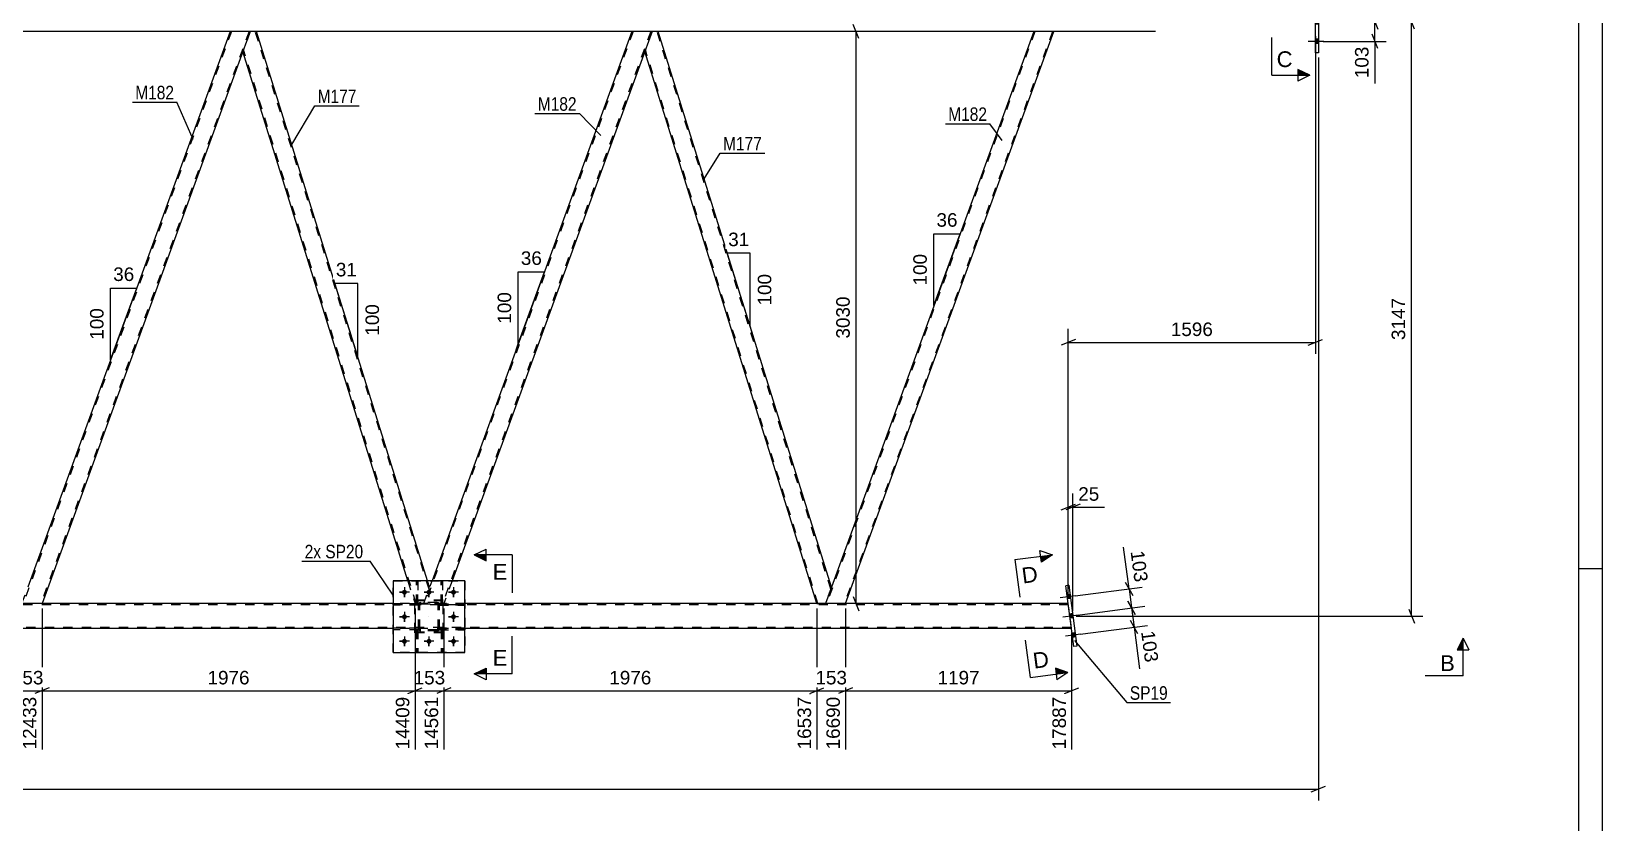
# Model space of a CAD drawing. Header units: millimetres. Extents: x -111 to 730, y -414 to 180.
# Drawn here: x 397.6 to 730.5, y -169.6 to -2 of the extents above; entities that cross this region are included whole.
import ezdxf

# ---------------------------------------------------------------- set-up
doc = ezdxf.new("R2010")
doc.units = ezdxf.units.MM
doc.linetypes.add('DXK_LINE_DOT2', pattern=[3.9198, 1.9599, -1.9599])
doc.linetypes.add('DXK_LINE_DOT3', pattern=[5.9187, 2.979, -0.9799, 0.9799, -0.9799])
doc.styles.add('Arial', font='ARIAL.TTF', dxfattribs={"height": 0.2})
doc.styles.add('Arial Narrow', font='ARIALN.TTF', dxfattribs={"height": 0.2})

# ---------------------------------------------------------------- blocks, each defined once
blk = doc.blocks.new('Unknown-717263172-1117')
at = {"color": 5, "linetype": 'Continuous'}
for p, q in [((730.5, -413.83), (730.5, 180.17)), ((725.5, -408.83), (725.5, 175.17)), ((730.5, -115.83), (725.5, -115.83))]:
    blk.add_line(p, q, dxfattribs=at)
blk = doc.blocks.new('Part-717263172-3040 - 2963')
at = {"color": 2, "linetype": 'Continuous'}
for p, q in [((443.93, -2), (442.39, -6.25)), ((445.25, -2), (443.93, -2)), ((481.53, -118.4), (445.25, -2)), ((477.34, -118.4), (442.39, -6.25))]:
    blk.add_line(p, q, dxfattribs=at)
at = {"color": 7, "linetype": 'DXK_LINE_DOT2'}
for p, q in [((481.82, -120.12), (445, -2)), ((479.1, -123.22), (442.52, -5.88)), ((477.34, -118.4), (478.85, -123.22)), ((480.69, -123.22), (481.95, -119.75)), ((481.95, -119.75), (481.53, -118.4)), ((478.85, -123.22), (480.69, -123.22))]:
    blk.add_line(p, q, dxfattribs=at)
blk = doc.blocks.new('Part-717263172-3106 - 2963')
at = {"color": 7, "linetype": 'DXK_LINE_DOT2'}
for p, q in [((479.9, -123.03), (480.09, -123)), ((480.09, -123), (479.9, -123.03)), ((483.53, -123), (480.09, -123)), ((483.53, -123), (483.71, -123.03)), ((483.71, -123.03), (483.53, -123)), ((479.61, -123.48), (479.64, -123.29)), ((479.64, -123.29), (479.61, -123.48)), ((479.61, -128.52), (479.61, -123.48)), ((479.85, -123.48), (479.87, -123.38)), ((479.85, -128.52), (479.85, -123.48)), ((479.87, -123.38), (479.92, -123.31)), ((479.92, -123.31), (480, -123.25)), ((480, -123.25), (480.09, -123.24)), ((480.09, -123.24), (483.53, -123.24)), ((483.53, -123.24), (483.62, -123.25)), ((483.62, -123.25), (483.7, -123.31)), ((483.7, -123.31), (483.75, -123.38)), ((483.75, -123.38), (483.77, -123.48)), ((483.77, -128.52), (483.77, -123.48)), ((483.97, -123.29), (484.01, -123.48)), ((484.01, -123.48), (483.97, -123.29)), ((484.01, -128.52), (484.01, -123.48)), ((479.64, -128.7), (479.61, -128.52)), ((479.61, -128.52), (479.64, -128.7)), ((479.87, -128.61), (479.85, -128.52)), ((479.92, -128.69), (479.87, -128.61)), ((480.09, -129), (479.9, -128.96)), ((479.9, -128.96), (480.09, -129)), ((480, -128.74), (479.92, -128.69)), ((480.09, -128.76), (480, -128.74)), ((483.53, -128.76), (480.09, -128.76)), ((483.53, -129), (480.09, -129)), ((483.62, -128.74), (483.53, -128.76)), ((483.71, -128.96), (483.53, -129)), ((483.53, -129), (483.71, -128.96)), ((483.7, -128.69), (483.62, -128.74)), ((483.75, -128.61), (483.7, -128.69)), ((483.77, -128.52), (483.75, -128.61)), ((484.01, -128.52), (483.97, -128.7)), ((483.97, -128.7), (484.01, -128.52))]:
    blk.add_line(p, q, dxfattribs=at)
at = {"color": 7, "linetype": 'DXK_LINE_DOT3'}
blk.add_line((481.81, -126), (481.81, -126), dxfattribs=at)
at = {"color": 7, "linetype": 'DXK_LINE_DOT2'}
for centre, start, end in [((480.09, -123.48), 112.5, 157.5), ((480.09, -123.48), 112.5, 157.5), ((483.53, -123.48), 22.5, 67.5), ((483.53, -123.48), 22.5, 67.5), ((480.09, -128.52), 202.5, 247.5), ((480.09, -128.52), 202.5, 247.5), ((483.53, -128.52), 292.5, 337.5), ((483.53, -128.52), 292.5, 337.5)]:
    blk.add_arc(centre, 0.48, start, end, dxfattribs=at)
blk = doc.blocks.new('Part-717263172-3107 - 2963')
at = {"color": 7, "linetype": 'DXK_LINE_DOT2'}
for p, q in [((484.81, -122.46), (478.81, -122.46)), ((478.81, -129.26), (478.81, -122.46)), ((484.81, -129.26), (484.81, -122.46)), ((484.81, -129.26), (478.81, -129.26))]:
    blk.add_line(p, q, dxfattribs=at)
blk = doc.blocks.new('Part-717263172-3381 - 2963')
at = {"color": 2, "linetype": 'Continuous'}
for p, q in [((479.16, -118.4), (479.16, -118.39)), ((479.48, -118.39), (479.16, -118.39)), ((479.48, -118.4), (479.48, -118.39))]:
    blk.add_line(p, q, dxfattribs=at)
at = {"color": 7, "linetype": 'DXK_LINE_DOT2'}
for p, q in [((479.16, -123.24), (479.16, -118.4)), ((479.48, -123.24), (479.48, -118.4)), ((479.16, -122.64), (479.48, -122.64)), ((479.48, -123.24), (479.16, -123.24))]:
    blk.add_line(p, q, dxfattribs=at)
blk = doc.blocks.new('Part-717263172-3153 - 2963')
at = {"color": 7, "linetype": 'DXK_LINE_DOT2'}
for p, q in [((484.68, -128.76), (484.36, -128.76)), ((484.36, -128.76), (484.36, -133.59)), ((484.36, -129.36), (484.68, -129.36)), ((484.68, -128.76), (484.68, -133.59)), ((484.36, -133.59), (484.68, -133.59))]:
    blk.add_line(p, q, dxfattribs=at)
blk = doc.blocks.new('Part-717263172-3128 - 2963')
at = {"color": 7, "linetype": 'DXK_LINE_DOT2'}
for p, q in [((474.21, -133.6), (474.21, -118.4)), ((474.21, -118.4), (489.41, -118.4)), ((489.41, -118.4), (489.41, -133.6)), ((489.41, -133.6), (474.21, -133.6))]:
    blk.add_line(p, q, dxfattribs=at)
blk = doc.blocks.new('Part-717263172-3134 - 2963')
at = {"color": 7, "linetype": 'DXK_LINE_DOT2'}
for p, q in [((479.16, -123.24), (479.16, -118.39)), ((479.16, -118.39), (479.48, -118.39)), ((479.48, -118.39), (479.48, -123.24)), ((479.16, -122.64), (479.48, -122.64)), ((479.48, -123.24), (479.16, -123.24))]:
    blk.add_line(p, q, dxfattribs=at)
blk = doc.blocks.new('Part-717263172-3051 - 2963')
at = {"color": 2, "linetype": 'Continuous'}
for p, q in [((529.07, -2), (527.52, -6.25)), ((530.39, -2), (529.07, -2)), ((567.09, -119.75), (530.39, -2)), ((563.98, -123.22), (527.52, -6.25)), ((567.09, -119.75), (566.82, -120.49)), ((566.82, -120.49), (565.83, -123.22))]:
    blk.add_line(p, q, dxfattribs=at)
at = {"color": 7, "linetype": 'DXK_LINE_DOT2'}
for p, q in [((566.95, -120.12), (530.14, -2)), ((564.23, -123.22), (527.66, -5.88)), ((567.07, -119.81), (566.82, -120.49)), ((563.98, -123.22), (565.83, -123.22))]:
    blk.add_line(p, q, dxfattribs=at)
blk = doc.blocks.new('Part-717263172-3165 - 2963')
at = {"color": 7, "linetype": 'DXK_LINE_DOT2'}
for p, q in [((479.61, -128.43), (474.21, -128.43)), ((474.21, -128.43), (474.21, -128.75)), ((479.61, -128.75), (474.21, -128.75)), ((479.01, -128.75), (479.01, -128.43)), ((479.61, -128.75), (479.61, -128.43))]:
    blk.add_line(p, q, dxfattribs=at)
blk = doc.blocks.new('Part-717263172-3056 - 2963')
at = {"color": 7, "linetype": 'DXK_LINE_DOT2'}
for p, q in [((610.2, -2), (566.08, -123.22)), ((613.95, -2), (569.83, -123.22)), ((610.2, -2), (610.22, -2)), ((567.09, -119.75), (565.83, -123.22)), ((570.08, -123.22), (565.83, -123.22))]:
    blk.add_line(p, q, dxfattribs=at)
at = {"color": 2, "linetype": 'Continuous'}
for p, q in [((609.95, -2), (567.09, -119.75)), ((570.08, -123.22), (614.2, -2)), ((614.2, -2), (609.95, -2))]:
    blk.add_line(p, q, dxfattribs=at)
blk = doc.blocks.new('Part-717263172-3132 - 2963')
at = {"color": 7, "linetype": 'DXK_LINE_DOT2'}
for p, q in [((479.61, -128.43), (474.21, -128.43)), ((474.21, -128.75), (474.21, -128.43)), ((479.61, -128.75), (474.21, -128.75)), ((479.01, -128.75), (479.01, -128.43)), ((479.61, -128.43), (479.61, -128.75))]:
    blk.add_line(p, q, dxfattribs=at)
blk = doc.blocks.new('Part-717263172-3061 - 2963')
at = {"color": 7, "linetype": 'DXK_LINE_DOT2'}
for p, q in [((525.07, -2), (480.95, -123.22)), ((528.81, -2), (484.69, -123.22)), ((525.07, -2), (525.09, -2)), ((529.07, -2), (527.52, -6.25)), ((480.69, -123.22), (482.45, -118.4)), ((486.7, -118.4), (484.95, -123.22)), ((484.95, -123.22), (480.69, -123.22))]:
    blk.add_line(p, q, dxfattribs=at)
at = {"color": 2, "linetype": 'Continuous'}
for p, q in [((524.81, -2), (482.45, -118.4)), ((529.07, -2), (524.81, -2)), ((527.52, -6.25), (486.7, -118.4))]:
    blk.add_line(p, q, dxfattribs=at)
blk = doc.blocks.new('Part-717263172-3066 - 2963')
at = {"color": 7, "linetype": 'DXK_LINE_DOT2'}
for p, q in [((439.93, -2), (395.81, -123.22)), ((443.68, -2), (399.56, -123.22)), ((439.93, -2), (439.95, -2)), ((443.93, -2), (442.39, -6.25)), ((395.56, -123.22), (396.82, -119.75)), ((399.81, -123.22), (395.56, -123.22))]:
    blk.add_line(p, q, dxfattribs=at)
at = {"color": 2, "linetype": 'Continuous'}
for p, q in [((439.68, -2), (396.82, -119.75)), ((443.93, -2), (439.68, -2)), ((442.39, -6.25), (399.81, -123.22))]:
    blk.add_line(p, q, dxfattribs=at)
blk = doc.blocks.new('Part-717263172-3099 - 2963')
at = {"color": 2, "linetype": 'Continuous'}
for p, q in [((669.63, -6.5), (669.63, 6.5)), ((669.63, 6.5), (670.27, 6.5)), ((670.27, 6.5), (670.27, -6.5)), ((670.27, -6.5), (669.63, -6.5))]:
    blk.add_line(p, q, dxfattribs=at)
blk = doc.blocks.new('Part-717263172-3108 - 2963')
at = {"color": 7, "linetype": 'DXK_LINE_DOT2'}
for p, q in [((484.81, -122.59), (478.81, -122.59)), ((478.81, -129.39), (478.81, -122.59)), ((484.81, -129.39), (484.81, -122.59)), ((484.81, -129.39), (478.81, -129.39))]:
    blk.add_line(p, q, dxfattribs=at)
blk = doc.blocks.new('Part-717263172-3123 - 2963')
at = {"color": 2, "linetype": 'Continuous'}
for p, q in [((474.21, -118.4), (474.21, -133.6)), ((489.41, -118.4), (474.21, -118.4)), ((489.41, -133.6), (489.41, -118.4)), ((474.21, -133.6), (489.41, -133.6))]:
    blk.add_line(p, q, dxfattribs=at)
blk = doc.blocks.new('Part-717263172-3129 - 2963')
at = {"color": 7, "linetype": 'DXK_LINE_DOT2'}
for p, q in [((484.01, -123.55), (484.01, -123.23)), ((484.01, -123.23), (489.41, -123.23)), ((489.41, -123.55), (484.01, -123.55)), ((484.61, -123.55), (484.61, -123.23)), ((489.41, -123.23), (489.41, -123.55))]:
    blk.add_line(p, q, dxfattribs=at)
blk = doc.blocks.new('Part-717263172-3130 - 2963')
at = {"color": 7, "linetype": 'DXK_LINE_DOT2'}
for p, q in [((484.01, -128.75), (484.01, -128.43)), ((484.01, -128.43), (489.41, -128.43)), ((489.41, -128.75), (484.01, -128.75)), ((484.61, -128.75), (484.61, -128.43)), ((489.41, -128.43), (489.41, -128.75))]:
    blk.add_line(p, q, dxfattribs=at)
blk = doc.blocks.new('Part-717263172-3131 - 2963')
at = {"color": 7, "linetype": 'DXK_LINE_DOT2'}
for p, q in [((479.61, -123.23), (474.21, -123.23)), ((474.21, -123.55), (474.21, -123.23)), ((479.61, -123.55), (474.21, -123.55)), ((479.01, -123.55), (479.01, -123.23)), ((479.61, -123.23), (479.61, -123.55))]:
    blk.add_line(p, q, dxfattribs=at)
blk = doc.blocks.new('Part-717263172-3136 - 2963')
at = {"color": 7, "linetype": 'DXK_LINE_DOT2'}
for p, q in [((479.16, -128.76), (479.48, -128.76)), ((479.16, -128.76), (479.16, -133.59)), ((479.16, -129.36), (479.48, -129.36)), ((479.48, -128.76), (479.48, -133.59)), ((479.48, -133.59), (479.16, -133.59))]:
    blk.add_line(p, q, dxfattribs=at)
blk = doc.blocks.new('Part-717263172-3145 - 2963')
at = {"color": 7, "linetype": 'DXK_LINE_DOT2'}
for p, q in [((479.48, -128.76), (479.16, -128.76)), ((479.16, -128.76), (479.16, -133.59)), ((479.16, -129.36), (479.48, -129.36)), ((479.48, -128.76), (479.48, -133.59)), ((479.16, -133.59), (479.48, -133.59))]:
    blk.add_line(p, q, dxfattribs=at)
blk = doc.blocks.new('Part-717263172-3151 - 2963')
at = {"color": 2, "linetype": 'Continuous'}
for p, q in [((484.36, -118.4), (484.36, -118.39)), ((484.68, -118.39), (484.36, -118.39)), ((484.68, -118.4), (484.68, -118.39))]:
    blk.add_line(p, q, dxfattribs=at)
at = {"color": 7, "linetype": 'DXK_LINE_DOT2'}
for p, q in [((484.36, -123.24), (484.36, -118.4)), ((484.68, -123.24), (484.68, -118.4)), ((484.36, -122.64), (484.68, -122.64)), ((484.68, -123.24), (484.36, -123.24))]:
    blk.add_line(p, q, dxfattribs=at)
blk = doc.blocks.new('Part-717263172-3155 - 2963')
at = {"color": 7, "linetype": 'DXK_LINE_DOT2'}
for p, q in [((479.9, -123.03), (480.09, -123)), ((480.09, -123), (479.9, -123.03)), ((483.53, -123), (480.09, -123)), ((483.53, -123), (483.71, -123.03)), ((483.71, -123.03), (483.53, -123)), ((479.61, -123.48), (479.64, -123.29)), ((479.64, -123.29), (479.61, -123.48)), ((479.61, -128.52), (479.61, -123.48)), ((479.85, -123.48), (479.87, -123.38)), ((479.85, -128.52), (479.85, -123.48)), ((479.87, -123.38), (479.92, -123.31)), ((479.92, -123.31), (480, -123.25)), ((480, -123.25), (480.09, -123.24)), ((480.09, -123.24), (483.53, -123.24)), ((483.53, -123.24), (483.62, -123.25)), ((483.62, -123.25), (483.7, -123.31)), ((483.7, -123.31), (483.75, -123.38)), ((483.75, -123.38), (483.77, -123.48)), ((483.77, -128.52), (483.77, -123.48)), ((483.97, -123.29), (484.01, -123.48)), ((484.01, -123.48), (483.97, -123.29)), ((484.01, -128.52), (484.01, -123.48)), ((479.64, -128.7), (479.61, -128.52)), ((479.61, -128.52), (479.64, -128.7)), ((479.87, -128.61), (479.85, -128.52)), ((479.92, -128.69), (479.87, -128.61)), ((480.09, -129), (479.9, -128.96)), ((479.9, -128.96), (480.09, -129)), ((480, -128.74), (479.92, -128.69)), ((480.09, -128.76), (480, -128.74)), ((483.53, -128.76), (480.09, -128.76)), ((483.53, -129), (480.09, -129)), ((483.62, -128.74), (483.53, -128.76)), ((483.71, -128.96), (483.53, -129)), ((483.53, -129), (483.71, -128.96)), ((483.7, -128.69), (483.62, -128.74)), ((483.75, -128.61), (483.7, -128.69)), ((483.77, -128.52), (483.75, -128.61)), ((484.01, -128.52), (483.97, -128.7)), ((483.97, -128.7), (484.01, -128.52))]:
    blk.add_line(p, q, dxfattribs=at)
at = {"color": 7, "linetype": 'DXK_LINE_DOT3'}
blk.add_line((481.81, -126), (481.81, -126), dxfattribs=at)
at = {"color": 7, "linetype": 'DXK_LINE_DOT2'}
for centre, start, end in [((480.09, -123.48), 112.5, 157.5), ((480.09, -123.48), 112.5, 157.5), ((483.53, -123.48), 22.5, 67.5), ((483.53, -123.48), 22.5, 67.5), ((480.09, -128.52), 202.5, 247.5), ((480.09, -128.52), 202.5, 247.5), ((483.53, -128.52), 292.5, 337.5), ((483.53, -128.52), 292.5, 337.5)]:
    blk.add_arc(centre, 0.48, start, end, dxfattribs=at)
blk = doc.blocks.new('Part-717263172-3156 - 2963')
at = {"color": 7, "linetype": 'DXK_LINE_DOT2'}
for p, q in [((489.41, -123.23), (484.01, -123.23)), ((484.01, -123.23), (484.01, -123.55)), ((484.01, -123.55), (489.41, -123.55)), ((484.61, -123.55), (484.61, -123.23)), ((489.41, -123.55), (489.41, -123.23))]:
    blk.add_line(p, q, dxfattribs=at)
blk = doc.blocks.new('Part-717263172-3163 - 2963')
at = {"color": 7, "linetype": 'DXK_LINE_DOT2'}
for p, q in [((489.41, -128.43), (484.01, -128.43)), ((484.01, -128.43), (484.01, -128.75)), ((484.01, -128.75), (489.41, -128.75)), ((484.61, -128.75), (484.61, -128.43)), ((489.41, -128.75), (489.41, -128.43))]:
    blk.add_line(p, q, dxfattribs=at)
blk = doc.blocks.new('Part-717263172-3164 - 2963')
at = {"color": 7, "linetype": 'DXK_LINE_DOT2'}
for p, q in [((479.61, -123.23), (474.21, -123.23)), ((474.21, -123.23), (474.21, -123.55)), ((479.61, -123.55), (474.21, -123.55)), ((479.01, -123.55), (479.01, -123.23)), ((479.61, -123.55), (479.61, -123.23))]:
    blk.add_line(p, q, dxfattribs=at)
blk = doc.blocks.new('Part-717263172-3166 - 2963')
at = {"color": 7, "linetype": 'DXK_LINE_DOT2'}
for p, q in [((484.36, -123.24), (484.36, -118.39)), ((484.36, -118.39), (484.68, -118.39)), ((484.68, -118.39), (484.68, -123.24)), ((484.36, -122.64), (484.68, -122.64)), ((484.68, -123.24), (484.36, -123.24))]:
    blk.add_line(p, q, dxfattribs=at)
blk = doc.blocks.new('Part-717263172-3168 - 2963')
at = {"color": 7, "linetype": 'DXK_LINE_DOT2'}
for p, q in [((484.36, -128.76), (484.68, -128.76)), ((484.36, -128.76), (484.36, -133.59)), ((484.36, -129.36), (484.68, -129.36)), ((484.68, -128.76), (484.68, -133.59)), ((484.68, -133.59), (484.36, -133.59))]:
    blk.add_line(p, q, dxfattribs=at)
blk = doc.blocks.new('Part-717263172-3273 - 2963')
at = {"color": 2, "linetype": 'Continuous'}
for p, q in [((617.42, -119.33), (616.78, -119.42)), ((618.48, -132.3), (616.78, -119.42)), ((617.42, -119.33), (619.11, -132.22)), ((619.11, -132.22), (618.48, -132.3))]:
    blk.add_line(p, q, dxfattribs=at)
blk = doc.blocks.new('Bolt-717263172-3338 - 2963')
at = {"linetype": 'Continuous'}
for points in [[(617.04, -121.36), (617.15, -122.23), (617.79, -122.15), (617.67, -121.28)], [(617.04, -121.36), (617.15, -122.23), (617.79, -122.15), (617.67, -121.28)], [(617.04, -121.36), (617.15, -122.23), (617.79, -122.15), (617.67, -121.28)], [(617.57, -125.42), (617.69, -126.3), (618.32, -126.21), (618.21, -125.34)], [(617.57, -125.42), (617.69, -126.3), (618.32, -126.21), (618.21, -125.34)], [(618.11, -129.49), (618.22, -130.36), (618.86, -130.28), (618.74, -129.41)], [(618.11, -129.49), (618.22, -130.36), (618.86, -130.28), (618.74, -129.41)], [(618.11, -129.49), (618.22, -130.36), (618.86, -130.28), (618.74, -129.41)]]:
    blk.add_hatch(color=1, dxfattribs=at).paths.add_polyline_path(points)
at = {"color": 1, "linetype": 'Continuous'}
for p, q in [((618.88, -121.56), (615.59, -121.99)), ((618.88, -121.56), (615.59, -121.99)), ((618.88, -121.56), (615.59, -121.99)), ((617.67, -121.28), (617.04, -121.36)), ((617.67, -121.28), (617.04, -121.36)), ((617.67, -121.28), (617.04, -121.36)), ((617.79, -122.15), (617.15, -122.23)), ((617.79, -122.15), (617.15, -122.23)), ((617.79, -122.15), (617.15, -122.23)), ((619.42, -125.63), (616.12, -126.06)), ((619.42, -125.63), (616.12, -126.06)), ((618.21, -125.34), (617.57, -125.42)), ((618.21, -125.34), (617.57, -125.42)), ((618.32, -126.21), (617.69, -126.3)), ((618.32, -126.21), (617.69, -126.3)), ((619.95, -129.69), (616.66, -130.12)), ((619.95, -129.69), (616.66, -130.12)), ((619.95, -129.69), (616.66, -130.12)), ((618.74, -129.41), (618.11, -129.49)), ((618.74, -129.41), (618.11, -129.49)), ((618.74, -129.41), (618.11, -129.49)), ((618.86, -130.28), (618.22, -130.36)), ((618.86, -130.28), (618.22, -130.36)), ((618.86, -130.28), (618.22, -130.36))]:
    blk.add_line(p, q, dxfattribs=at)
blk = doc.blocks.new('Bolt-717263172-3339 - 2963')
at = {"linetype": 'Continuous'}
for points in [[(477.13, -120.8, -1), (476.09, -120.8, -1)], [(482.33, -120.8, -1), (481.29, -120.8, -1)], [(487.53, -120.8, -1), (486.49, -120.8, -1)], [(477.13, -126, -1), (476.09, -126, -1)], [(487.53, -126, -1), (486.49, -126, -1)], [(477.13, -131.2, -1), (476.09, -131.2, -1)], [(482.33, -131.2, -1), (481.29, -131.2, -1)], [(487.53, -131.2, -1), (486.49, -131.2, -1)]]:
    blk.add_hatch(color=1, dxfattribs=at).paths.add_polyline_path(points)
at = {"color": 1, "linetype": 'Continuous'}
for p, q in [((476.61, -119.76), (476.61, -121.84)), ((481.81, -119.76), (481.81, -121.84)), ((487.01, -119.76), (487.01, -121.84)), ((477.65, -120.8), (475.57, -120.8)), ((482.85, -120.8), (480.77, -120.8)), ((488.05, -120.8), (485.97, -120.8)), ((477.65, -126), (475.57, -126)), ((476.61, -124.96), (476.61, -127.04)), ((488.05, -126), (485.97, -126)), ((487.01, -124.96), (487.01, -127.04)), ((477.65, -131.2), (475.57, -131.2)), ((476.61, -130.16), (476.61, -132.24)), ((482.85, -131.2), (480.77, -131.2)), ((481.81, -130.16), (481.81, -132.24)), ((488.05, -131.2), (485.97, -131.2)), ((487.01, -130.16), (487.01, -132.24))]:
    blk.add_line(p, q, dxfattribs=at)
blk = doc.blocks.new('Bolt-717263172-3340 - 2963')
at = {"color": 1, "linetype": 'Continuous'}
for p, q in [((476.61, -119.76), (476.61, -120.45)), ((481.81, -119.76), (481.81, -120.45)), ((487.01, -119.76), (487.01, -120.45)), ((475.57, -120.8), (476.26, -120.8)), ((476.61, -121.84), (476.61, -121.14)), ((477.65, -120.8), (476.95, -120.8)), ((480.77, -120.8), (481.46, -120.8)), ((481.81, -121.84), (481.81, -121.14)), ((482.85, -120.8), (482.15, -120.8)), ((485.97, -120.8), (486.66, -120.8)), ((487.01, -121.84), (487.01, -121.14)), ((488.05, -120.8), (487.35, -120.8)), ((475.57, -126), (476.26, -126)), ((476.61, -124.96), (476.61, -125.65)), ((476.61, -127.04), (476.61, -126.34)), ((477.65, -126), (476.95, -126)), ((485.97, -126), (486.66, -126)), ((487.01, -124.96), (487.01, -125.65)), ((487.01, -127.04), (487.01, -126.34)), ((488.05, -126), (487.35, -126)), ((475.57, -131.2), (476.26, -131.2)), ((476.61, -130.16), (476.61, -130.85)), ((476.61, -132.24), (476.61, -131.54)), ((477.65, -131.2), (476.95, -131.2)), ((480.77, -131.2), (481.46, -131.2)), ((481.81, -130.16), (481.81, -130.85)), ((481.81, -132.24), (481.81, -131.54)), ((482.85, -131.2), (482.15, -131.2)), ((485.97, -131.2), (486.66, -131.2)), ((487.01, -130.16), (487.01, -130.85)), ((487.01, -132.24), (487.01, -131.54)), ((488.05, -131.2), (487.35, -131.2))]:
    blk.add_line(p, q, dxfattribs=at)
blk = doc.blocks.new('Part-717263172-3346 - 2963')
at = {"color": 7, "linetype": 'DXK_LINE_DOT2'}
for p, q in [((617.32, -123.46), (-49.34, -123.46)), ((489.41, -123.22), (474.21, -123.22)), ((617.98, -128.5), (617.28, -123.22)), ((617.95, -128.26), (-49.34, -128.26)), ((489.41, -128.5), (474.21, -128.5))]:
    blk.add_line(p, q, dxfattribs=at)
at = {"color": 2, "linetype": 'Continuous'}
for p, q in [((474.21, -123.22), (233.99, -123.22)), ((617.28, -123.22), (489.41, -123.22)), ((474.21, -128.5), (233.99, -128.5)), ((617.98, -128.5), (489.41, -128.5))]:
    blk.add_line(p, q, dxfattribs=at)
blk = doc.blocks.new('Part-717263172-3351 - 2963')
at = {"color": 2, "linetype": 'Continuous'}
for p, q in [((439.68, -2), (360.12, -2)), ((524.81, -2), (445.25, -2)), ((609.95, -2), (530.39, -2)), ((635.78, -2), (614.2, -2))]:
    blk.add_line(p, q, dxfattribs=at)
at = {"color": 7, "linetype": 'DXK_LINE_DOT2'}
for p, q in [((445.25, -2), (439.68, -2)), ((530.39, -2), (524.81, -2)), ((614.2, -2), (609.95, -2))]:
    blk.add_line(p, q, dxfattribs=at)
blk = doc.blocks.new('Bolt-717263172-3387 - 2963')
at = {"linetype": 'Continuous'}
for points in [[(670.27, 3.66), (670.27, 4.54), (669.63, 4.54), (669.63, 3.66)], [(670.27, 3.66), (670.27, 4.54), (669.63, 4.54), (669.63, 3.66)], [(670.27, 3.66), (670.27, 4.54), (669.63, 4.54), (669.63, 3.66)], [(670.27, -0.44), (670.27, 0.44), (669.63, 0.44), (669.63, -0.44)], [(670.27, -0.44), (670.27, 0.44), (669.63, 0.44), (669.63, -0.44)], [(670.27, -4.54), (670.27, -3.66), (669.63, -3.66), (669.63, -4.54)], [(670.27, -4.54), (670.27, -3.66), (669.63, -3.66), (669.63, -4.54)], [(670.27, -4.54), (670.27, -3.66), (669.63, -3.66), (669.63, -4.54)]]:
    blk.add_hatch(color=1, dxfattribs=at).paths.add_polyline_path(points)
at = {"color": 1, "linetype": 'Continuous'}
for p, q in [((671.43, 4.1), (668.11, 4.1)), ((671.43, 4.1), (668.11, 4.1)), ((671.43, 4.1), (668.11, 4.1)), ((670.27, 4.54), (669.63, 4.54)), ((670.27, 4.54), (669.63, 4.54)), ((670.27, 4.54), (669.63, 4.54)), ((670.27, 3.66), (669.63, 3.66)), ((670.27, 3.66), (669.63, 3.66)), ((670.27, 3.66), (669.63, 3.66)), ((671.43, 0), (668.11, 0)), ((671.43, 0), (668.11, 0)), ((670.27, 0.44), (669.63, 0.44)), ((670.27, 0.44), (669.63, 0.44)), ((670.27, -0.44), (669.63, -0.44)), ((670.27, -0.44), (669.63, -0.44)), ((671.43, -4.1), (668.11, -4.1)), ((671.43, -4.1), (668.11, -4.1)), ((671.43, -4.1), (668.11, -4.1)), ((670.27, -3.66), (669.63, -3.66)), ((670.27, -3.66), (669.63, -3.66)), ((670.27, -3.66), (669.63, -3.66)), ((670.27, -4.54), (669.63, -4.54)), ((670.27, -4.54), (669.63, -4.54)), ((670.27, -4.54), (669.63, -4.54))]:
    blk.add_line(p, q, dxfattribs=at)
blk = doc.blocks.new('AngleDimension-717263172-15481 - 2963')
at = {"color": 7, "linetype": 'Continuous'}
for p, q in [((549.85, -48.99), (545.03, -48.99)), ((549.85, -64.45), (545.03, -48.99)), ((549.85, -64.45), (549.85, -48.99)), ((550.55, -66.67), (549.85, -64.45))]:
    blk.add_line(p, q, dxfattribs=at)
at = {"color": 0}
for points in [[(550.27, -48.09), (550.27, -43.89), (544.62, -43.89), (544.62, -48.09)], [(554.95, -52.79), (550.75, -52.79), (550.75, -60.66), (554.95, -60.66)]]:
    blk.add_wipeout(points, dxfattribs=at)
at = {"color": 3, "style": 'Arial'}
blk.add_text('31', height=2.865, dxfattribs=at).set_placement((545.22, -47.49))
blk.add_text('100', height=2.865, rotation=90.0002, dxfattribs=at).set_placement((554.35, -60.06))
blk = doc.blocks.new('AngleDimension-717263172-15439 - 2963')
at = {"color": 7, "linetype": 'Continuous'}
for p, q in [((414.35, -56.37), (419.89, -56.37)), ((414.35, -71.59), (419.89, -56.37)), ((414.35, -71.59), (414.35, -56.37)), ((415.97, -67.12), (419.89, -56.37))]:
    blk.add_line(p, q, dxfattribs=at)
at = {"color": 0}
for points in [[(419.94, -55.47), (419.94, -51.27), (414.3, -51.27), (414.3, -55.47)], [(413.45, -60.04), (409.25, -60.04), (409.25, -67.91), (413.45, -67.91)]]:
    blk.add_wipeout(points, dxfattribs=at)
at = {"color": 3, "style": 'Arial'}
blk.add_text('36', height=2.865, dxfattribs=at).set_placement((414.9, -54.87))
blk.add_text('100', height=2.865, rotation=90.0002, dxfattribs=at).set_placement((412.85, -67.31))
blk = doc.blocks.new('AngleDimension-717263172-15498 - 2963')
at = {"color": 7, "linetype": 'Continuous'}
for p, q in [((588.8, -44.87), (594.34, -44.87)), ((588.8, -60.09), (594.34, -44.87)), ((588.8, -60.09), (588.8, -44.87)), ((589.36, -58.56), (594.34, -44.87))]:
    blk.add_line(p, q, dxfattribs=at)
at = {"color": 0}
for points in [[(594.4, -43.97), (594.4, -39.77), (588.75, -39.77), (588.75, -43.97)], [(587.9, -48.55), (583.7, -48.55), (583.7, -56.42), (587.9, -56.42)]]:
    blk.add_wipeout(points, dxfattribs=at)
at = {"color": 3, "style": 'Arial'}
blk.add_text('36', height=2.865, dxfattribs=at).set_placement((589.35, -43.37))
blk.add_text('100', height=2.865, rotation=90.0002, dxfattribs=at).set_placement((587.3, -55.82))
blk = doc.blocks.new('StraightDimension-717263172-4465 - 2963')
at = {"color": 7, "linetype": 'Continuous'}
for p, q in [((570.08, -124.22), (570.08, -154.09)), ((617.98, -129.5), (617.98, -154.09)), ((571.58, -141.08), (568.58, -142.28)), ((570.08, -141.68), (617.98, -141.68)), ((616.48, -142.28), (619.48, -141.08))]:
    blk.add_line(p, q, dxfattribs=at)
at = {"color": 0}
blk.add_wipeout([(599.08, -140.93), (599.08, -136.73), (588.98, -136.73), (588.98, -140.93)], dxfattribs=at)
at = {"color": 0, "linetype": 'Continuous'}
blk.add_wipeout([(617.38, -142.38), (613.18, -142.38), (613.18, -154.69), (617.38, -154.69)], dxfattribs=at)
at = {"color": 3, "style": 'Arial'}
blk.add_text('1197', height=2.865, dxfattribs=at).set_placement((589.58, -140.33))
at = {"color": 3, "linetype": 'Continuous', "style": 'Arial'}
blk.add_text('17887', height=2.865, rotation=90.0002, dxfattribs=at).set_placement((616.78, -154.09))
blk = doc.blocks.new('StraightDimension-717263172-4502 - 2963')
at = {"color": 7, "linetype": 'Continuous'}
for p, q in [((484.95, -124.22), (484.95, -154.09)), ((563.98, -124.22), (563.98, -154.09)), ((486.45, -141.08), (483.45, -142.28)), ((484.95, -141.68), (563.98, -141.68)), ((562.48, -142.28), (565.48, -141.08))]:
    blk.add_line(p, q, dxfattribs=at)
at = {"color": 0}
blk.add_wipeout([(529.51, -140.93), (529.51, -136.73), (519.42, -136.73), (519.42, -140.93)], dxfattribs=at)
at = {"color": 0, "linetype": 'Continuous'}
blk.add_wipeout([(563.38, -142.38), (559.18, -142.38), (559.18, -154.69), (563.38, -154.69)], dxfattribs=at)
at = {"color": 3, "style": 'Arial'}
blk.add_text('1976', height=2.865, dxfattribs=at).set_placement((520.02, -140.33))
at = {"color": 3, "linetype": 'Continuous', "style": 'Arial'}
blk.add_text('16537', height=2.865, rotation=90.0002, dxfattribs=at).set_placement((562.78, -154.09))
blk = doc.blocks.new('AngleDimension-717263172-15453 - 2963')
at = {"color": 7, "linetype": 'Continuous'}
for p, q in [((465.38, -66.58), (461.89, -55.39)), ((466.72, -55.39), (461.89, -55.39)), ((466.72, -70.86), (461.89, -55.39)), ((466.72, -70.86), (466.72, -55.39))]:
    blk.add_line(p, q, dxfattribs=at)
at = {"color": 0}
for points in [[(467.13, -54.49), (467.13, -50.29), (461.48, -50.29), (461.48, -54.49)], [(471.82, -59.19), (467.62, -59.19), (467.62, -67.06), (471.82, -67.06)]]:
    blk.add_wipeout(points, dxfattribs=at)
at = {"color": 3, "style": 'Arial'}
blk.add_text('31', height=2.865, dxfattribs=at).set_placement((462.08, -53.89))
blk.add_text('100', height=2.865, rotation=90.0002, dxfattribs=at).set_placement((471.22, -66.46))
blk = doc.blocks.new('StraightDimension-717263172-4524 - 2963')
at = {"color": 7, "linetype": 'Continuous'}
for p, q in [((478.85, -124.22), (478.85, -154.09)), ((484.95, -124.22), (484.95, -154.09)), ((477.35, -142.28), (480.35, -141.08)), ((478.85, -141.68), (484.95, -141.68)), ((486.45, -141.08), (483.45, -142.28))]:
    blk.add_line(p, q, dxfattribs=at)
at = {"color": 0}
blk.add_wipeout([(485.83, -140.93), (485.83, -136.73), (477.96, -136.73), (477.96, -140.93)], dxfattribs=at)
at = {"color": 3, "style": 'Arial'}
blk.add_text('153', height=2.865, dxfattribs=at).set_placement((478.56, -140.33))
at = {"color": 0, "linetype": 'Continuous'}
blk.add_wipeout([(484.35, -142.38), (480.15, -142.38), (480.15, -154.69), (484.35, -154.69)], dxfattribs=at)
at = {"color": 3, "linetype": 'Continuous', "style": 'Arial'}
blk.add_text('14561', height=2.865, rotation=90.0002, dxfattribs=at).set_placement((483.75, -154.09))
blk = doc.blocks.new('StraightDimension-717263172-15205 - 2963')
at = {"color": 7, "linetype": 'Continuous'}
for p, q in [((595.17, -2), (569.47, -2)), ((572.92, -3.5), (571.72, -0.5)), ((572.32, -123.22), (572.32, -2)), ((571.72, -121.72), (572.92, -124.72)), ((595.17, -123.22), (569.47, -123.22))]:
    blk.add_line(p, q, dxfattribs=at)
at = {"color": 0}
blk.add_wipeout([(571.57, -57.56), (567.37, -57.56), (567.37, -67.66), (571.57, -67.66)], dxfattribs=at)
at = {"color": 3, "style": 'Arial'}
blk.add_text('3030', height=2.865, rotation=90.0002, dxfattribs=at).set_placement((570.97, -67.06))
blk = doc.blocks.new('StraightDimension-717263172-4309 - 2963')
at = {"color": 7, "linetype": 'Continuous'}
for p, q in [((670.27, -7.5), (670.27, -164.89)), ((-58.6, -162.49), (670.27, -162.49)), ((668.77, -163.09), (671.77, -161.89))]:
    blk.add_line(p, q, dxfattribs=at)
blk = doc.blocks.new('StraightDimension-717263172-3792 - 2963')
at = {"color": 7, "linetype": 'Continuous'}
for p, q in [((669.63, -3), (669.63, -70.28)), ((617.28, -122.22), (617.28, -65.03)), ((618.78, -67.28), (615.78, -68.48)), ((617.28, -67.88), (669.63, -67.88)), ((668.13, -68.48), (671.13, -67.28))]:
    blk.add_line(p, q, dxfattribs=at)
at = {"color": 0}
blk.add_wipeout([(648.5, -67.13), (648.5, -62.93), (638.41, -62.93), (638.41, -67.13)], dxfattribs=at)
at = {"color": 3, "style": 'Arial'}
blk.add_text('1596', height=2.865, dxfattribs=at).set_placement((639.01, -66.53))
blk = doc.blocks.new('StraightDimension-717263172-3603 - 2963')
at = {"color": 7, "linetype": 'Continuous'}
for p, q in [((615.78, -103.37), (618.78, -102.17)), ((619.77, -102.17), (616.77, -103.37)), ((617.28, -122.22), (617.28, -99.92)), ((617.28, -102.77), (618.27, -102.77)), ((618.27, -124.78), (618.27, -99.92))]:
    blk.add_line(p, q, dxfattribs=at)
at = {"color": 0}
blk.add_wipeout([(624.44, -102.02), (624.44, -97.82), (618.79, -97.82), (618.79, -102.02)], dxfattribs=at)
at = {"color": 7, "linetype": 'Continuous'}
blk.add_line((618.27, -102.77), (624.96, -102.77), dxfattribs=at)
blk.add_line((618.27, -102.77), (624.96, -102.77), dxfattribs=at)
at = {"color": 3, "style": 'Arial'}
blk.add_text('25', height=2.865, dxfattribs=at).set_placement((619.39, -101.42))
blk = doc.blocks.new('StraightDimension-717263172-3703 - 2963')
at = {"color": 7, "linetype": 'Continuous'}
for p, q in [((618.72, -121.58), (632.97, -119.71)), ((629.35, -118.67), (630.94, -121.49)), ((631.47, -125.55), (629.89, -122.73)), ((630.15, -120.08), (630.68, -124.14)), ((619.26, -125.65), (633.51, -123.77))]:
    blk.add_line(p, q, dxfattribs=at)
at = {"color": 0}
blk.add_wipeout([(630.82, -119.46), (634.98, -118.91), (633.96, -111.11), (629.79, -111.66)], dxfattribs=at)
at = {"color": 7, "linetype": 'Continuous'}
blk.add_line((630.15, -120.08), (628.98, -111.23), dxfattribs=at)
blk.add_line((630.15, -120.08), (628.98, -111.23), dxfattribs=at)
at = {"color": 3, "style": 'Arial'}
blk.add_text('103', height=2.865, rotation=-82.5002, dxfattribs=at).set_placement((630.47, -112.17))
blk = doc.blocks.new('StraightDimension-717263172-3716 - 2963')
at = {"color": 7, "linetype": 'Continuous'}
for p, q in [((629.89, -122.73), (631.47, -125.55)), ((619.26, -125.65), (633.51, -123.77)), ((630.68, -124.14), (631.22, -128.21)), ((619.79, -129.71), (634.04, -127.84)), ((632.01, -129.62), (630.43, -126.8))]:
    blk.add_line(p, q, dxfattribs=at)
at = {"color": 0}
blk.add_wipeout([(633.06, -136.43), (637.22, -135.89), (636.19, -128.08), (632.03, -128.63)], dxfattribs=at)
at = {"color": 7, "linetype": 'Continuous'}
blk.add_line((631.22, -128.21), (632.38, -137.05), dxfattribs=at)
blk.add_line((631.22, -128.21), (632.38, -137.05), dxfattribs=at)
at = {"color": 3, "style": 'Arial'}
blk.add_text('103', height=2.865, rotation=-82.5002, dxfattribs=at).set_placement((632.7, -129.15))
blk = doc.blocks.new('StraightDimension-717263172-3738 - 2963')
at = {"color": 7, "linetype": 'Continuous'}
for p, q in [((671.27, 0), (684.65, 0)), ((681.65, 1.5), (682.85, -1.5)), ((682.25, -4.1), (682.25, 0)), ((682.85, -5.6), (681.65, -2.6)), ((671.27, -4.1), (684.65, -4.1))]:
    blk.add_line(p, q, dxfattribs=at)
at = {"color": 0}
blk.add_wipeout([(681.5, -4.63), (677.3, -4.63), (677.3, -12.5), (681.5, -12.5)], dxfattribs=at)
at = {"color": 7, "linetype": 'Continuous'}
blk.add_line((682.25, -4.1), (682.25, -13.02), dxfattribs=at)
blk.add_line((682.25, -4.1), (682.25, -13.02), dxfattribs=at)
at = {"color": 3, "style": 'Arial'}
blk.add_text('103', height=2.865, rotation=90.0002, dxfattribs=at).set_placement((680.9, -11.9))
blk = doc.blocks.new('StraightDimension-717263172-3867 - 2963')
at = {"color": 7, "linetype": 'Continuous'}
for p, q in [((670.63, 0), (692.41, 0)), ((690.61, -1.5), (689.41, 1.5)), ((690.01, -125.86), (690.01, 0)), ((618.98, -125.86), (692.41, -125.86)), ((689.41, -124.36), (690.61, -127.36))]:
    blk.add_line(p, q, dxfattribs=at)
at = {"color": 0}
blk.add_wipeout([(689.26, -57.88), (685.06, -57.88), (685.06, -67.98), (689.26, -67.98)], dxfattribs=at)
at = {"color": 3, "style": 'Arial'}
blk.add_text('3147', height=2.865, rotation=90.0002, dxfattribs=at).set_placement((688.66, -67.38))
blk = doc.blocks.new('StraightDimension-717263172-4480 - 2963')
at = {"color": 7, "linetype": 'Continuous'}
for p, q in [((563.98, -124.22), (563.98, -154.09)), ((570.08, -124.22), (570.08, -154.09)), ((562.48, -142.28), (565.48, -141.08)), ((563.98, -141.68), (570.08, -141.68)), ((571.58, -141.08), (568.58, -142.28))]:
    blk.add_line(p, q, dxfattribs=at)
at = {"color": 0}
blk.add_wipeout([(570.97, -140.93), (570.97, -136.73), (563.1, -136.73), (563.1, -140.93)], dxfattribs=at)
at = {"color": 3, "style": 'Arial'}
blk.add_text('153', height=2.865, dxfattribs=at).set_placement((563.7, -140.33))
at = {"color": 0, "linetype": 'Continuous'}
blk.add_wipeout([(569.48, -142.38), (565.28, -142.38), (565.28, -154.69), (569.48, -154.69)], dxfattribs=at)
at = {"color": 3, "linetype": 'Continuous', "style": 'Arial'}
blk.add_text('16690', height=2.865, rotation=90.0002, dxfattribs=at).set_placement((568.88, -154.09))
blk = doc.blocks.new('StraightDimension-717263172-4546 - 2963')
at = {"color": 7, "linetype": 'Continuous'}
for p, q in [((399.81, -124.22), (399.81, -154.09)), ((478.85, -124.22), (478.85, -154.09)), ((401.31, -141.08), (398.31, -142.28)), ((399.81, -141.68), (478.85, -141.68)), ((477.35, -142.28), (480.35, -141.08))]:
    blk.add_line(p, q, dxfattribs=at)
at = {"color": 0}
blk.add_wipeout([(444.38, -140.93), (444.38, -136.73), (434.28, -136.73), (434.28, -140.93)], dxfattribs=at)
at = {"color": 0, "linetype": 'Continuous'}
blk.add_wipeout([(478.25, -142.38), (474.05, -142.38), (474.05, -154.69), (478.25, -154.69)], dxfattribs=at)
at = {"color": 3, "style": 'Arial'}
blk.add_text('1976', height=2.865, dxfattribs=at).set_placement((434.88, -140.33))
at = {"color": 3, "linetype": 'Continuous', "style": 'Arial'}
blk.add_text('14409', height=2.865, rotation=90.0002, dxfattribs=at).set_placement((477.65, -154.09))
blk = doc.blocks.new('StraightDimension-717263172-4568 - 2963')
at = {"color": 7, "linetype": 'Continuous'}
for p, q in [((393.71, -124.22), (393.71, -154.09)), ((399.81, -124.22), (399.81, -154.09)), ((392.21, -142.28), (395.21, -141.08)), ((393.71, -141.68), (399.81, -141.68)), ((401.31, -141.08), (398.31, -142.28))]:
    blk.add_line(p, q, dxfattribs=at)
at = {"color": 0}
blk.add_wipeout([(400.7, -140.93), (400.7, -136.73), (392.83, -136.73), (392.83, -140.93)], dxfattribs=at)
at = {"color": 3, "style": 'Arial'}
blk.add_text('153', height=2.865, dxfattribs=at).set_placement((393.43, -140.33))
at = {"color": 0, "linetype": 'Continuous'}
blk.add_wipeout([(399.21, -142.38), (395.01, -142.38), (395.01, -154.69), (399.21, -154.69)], dxfattribs=at)
at = {"color": 3, "linetype": 'Continuous', "style": 'Arial'}
blk.add_text('12433', height=2.865, rotation=90.0002, dxfattribs=at).set_placement((398.61, -154.09))
blk = doc.blocks.new('AngleDimension-717263172-15467 - 2963')
at = {"color": 7, "linetype": 'Continuous'}
for p, q in [((500.72, -52.96), (506.26, -52.96)), ((500.72, -68.18), (506.26, -52.96)), ((500.72, -68.18), (500.72, -52.96)), ((500.26, -69.46), (500.72, -68.18))]:
    blk.add_line(p, q, dxfattribs=at)
at = {"color": 0}
for points in [[(506.32, -52.06), (506.32, -47.86), (500.67, -47.86), (500.67, -52.06)], [(499.82, -56.64), (495.62, -56.64), (495.62, -64.51), (499.82, -64.51)]]:
    blk.add_wipeout(points, dxfattribs=at)
at = {"color": 3, "style": 'Arial'}
blk.add_text('36', height=2.865, dxfattribs=at).set_placement((501.27, -51.46))
blk.add_text('100', height=2.865, rotation=90.0002, dxfattribs=at).set_placement((499.22, -63.91))
blk = doc.blocks.new('Mark-717263172-3036 - 2963')
at = {"color": 0}
blk.add_wipeout([(466.44, -17.18), (466.44, -14.18), (458.22, -14.18), (458.22, -17.18)], dxfattribs=at)
blk.add_wipeout([(466.44, -17.18), (466.44, -14.18), (458.22, -14.18), (458.22, -17.18)], dxfattribs=at)
at = {"color": 30, "linetype": 'Continuous'}
for p, q in [((452.72, -25.97), (457.62, -17.78)), ((457.62, -17.78), (467.04, -17.78))]:
    blk.add_line(p, q, dxfattribs=at)
at = {"color": 3, "style": 'Arial Narrow'}
blk.add_text('M177', height=2.863, dxfattribs=at).set_placement((458.22, -17.18))
blk = doc.blocks.new('Mark-717263172-3047 - 2963')
at = {"color": 0}
blk.add_wipeout([(552.35, -27.22), (552.35, -24.22), (544.13, -24.22), (544.13, -27.22)], dxfattribs=at)
blk.add_wipeout([(552.35, -27.22), (552.35, -24.22), (544.13, -24.22), (544.13, -27.22)], dxfattribs=at)
at = {"color": 30, "linetype": 'Continuous'}
for p, q in [((540.11, -33.2), (543.53, -27.82)), ((543.53, -27.82), (552.95, -27.82))]:
    blk.add_line(p, q, dxfattribs=at)
at = {"color": 3, "style": 'Arial Narrow'}
blk.add_text('M177', height=2.863, dxfattribs=at).set_placement((544.13, -27.22))
blk = doc.blocks.new('Mark-717263172-3052 - 2963')
at = {"color": 0}
blk.add_wipeout([(600.06, -20.96), (600.06, -17.96), (591.84, -17.96), (591.84, -20.96)], dxfattribs=at)
blk.add_wipeout([(600.06, -20.96), (600.06, -17.96), (591.84, -17.96), (591.84, -20.96)], dxfattribs=at)
at = {"color": 30, "linetype": 'Continuous'}
for p in [(591.24, -21.56), (603.28, -25.08)]:
    blk.add_line(p, (600.66, -21.56), dxfattribs=at)
at = {"color": 3, "style": 'Arial Narrow'}
blk.add_text('M182', height=2.863, dxfattribs=at).set_placement((591.84, -20.96))
blk = doc.blocks.new('MarkSet-717263172-4834 - 2963')
at = {"color": 0}
blk.add_wipeout([(458.94, -113.62), (458.94, -110.62), (455.47, -110.62), (455.47, -113.62)], dxfattribs=at)
blk.add_wipeout([(458.94, -113.62), (458.94, -110.62), (455.47, -110.62), (455.47, -113.62)], dxfattribs=at)
blk.add_wipeout([(467.88, -113.62), (467.88, -110.62), (459.84, -110.62), (459.84, -113.62)], dxfattribs=at)
blk.add_wipeout([(467.88, -113.62), (467.88, -110.62), (459.84, -110.62), (459.84, -113.62)], dxfattribs=at)
at = {"color": 30, "linetype": 'Continuous'}
for p in [(454.87, -114.22), (474.21, -121.45)]:
    blk.add_line(p, (469.38, -114.22), dxfattribs=at)
at = {"color": 3, "style": 'Arial Narrow'}
for s, p in [('2x', (455.47, -113.62)), ('SP20', (459.84, -113.62))]:
    blk.add_text(s, height=2.863, dxfattribs=at).set_placement(p)
blk = doc.blocks.new('Mark-717263172-3057 - 2963')
at = {"color": 0}
blk.add_wipeout([(513.09, -18.8), (513.09, -15.8), (504.87, -15.8), (504.87, -18.8)], dxfattribs=at)
blk.add_wipeout([(513.09, -18.8), (513.09, -15.8), (504.87, -15.8), (504.87, -18.8)], dxfattribs=at)
at = {"color": 30, "linetype": 'Continuous'}
for p in [(504.27, -19.4), (518.24, -24.04)]:
    blk.add_line(p, (513.69, -19.4), dxfattribs=at)
at = {"color": 3, "style": 'Arial Narrow'}
blk.add_text('M182', height=2.863, dxfattribs=at).set_placement((504.87, -18.8))
blk = doc.blocks.new('Mark-717263172-3062 - 2963')
at = {"color": 0}
blk.add_wipeout([(427.8, -16.38), (427.8, -13.38), (419.57, -13.38), (419.57, -16.38)], dxfattribs=at)
blk.add_wipeout([(427.8, -16.38), (427.8, -13.38), (419.57, -13.38), (419.57, -16.38)], dxfattribs=at)
at = {"color": 30, "linetype": 'Continuous'}
for p in [(418.97, -16.98), (431.87, -24.9)]:
    blk.add_line(p, (428.4, -16.98), dxfattribs=at)
at = {"color": 3, "style": 'Arial Narrow'}
blk.add_text('M182', height=2.863, dxfattribs=at).set_placement((419.57, -16.38))
blk = doc.blocks.new('SectionMark-717263172-4808 - 2963')
at = {"color": 6, "linetype": 'Continuous'}
for p, q in [((660.43, 15.08), (668.43, 15.08)), ((665.93, 16.33), (668.43, 15.08)), ((660.43, -11.3), (668.43, -11.3)), ((668.43, -11.3), (665.93, -12.55))]:
    blk.add_line(p, q, dxfattribs=at)
at = {"color": 0, "linetype": 'Continuous'}
for points in [[(664.8, 9.83), (664.8, 13.33), (661.43, 13.33), (661.43, 9.83)], [(664.8, -9.55), (664.8, -6.05), (661.43, -6.05), (661.43, -9.55)]]:
    blk.add_wipeout(points, dxfattribs=at)
at = {"linetype": 'Continuous'}
for points in [[(665.93, 13.83), (665.93, 15.08), (668.43, 15.08)], [(665.93, -11.3), (665.93, -10.05), (668.43, -11.3)]]:
    blk.add_hatch(color=6, dxfattribs=at).paths.add_polyline_path(points)
at = {"color": 6, "linetype": 'Continuous'}
for p, q in [((660.43, 15.08), (660.43, 7.08)), ((665.93, 13.83), (665.93, 16.33)), ((668.43, 15.08), (665.93, 13.83)), ((660.43, -11.3), (660.43, -3.3)), ((668.43, -11.3), (665.93, -10.05)), ((665.93, -10.05), (665.93, -12.55))]:
    blk.add_line(p, q, dxfattribs=at)
at = {"color": 3, "linetype": 'Continuous', "style": 'Arial'}
for p in [(661.43, 9.83), (661.43, -9.55)]:
    blk.add_text('C', height=3.34, dxfattribs=at).set_placement(p)
blk = doc.blocks.new('SectionMark-717263172-4810 - 2963')
at = {"color": 6, "linetype": 'Continuous'}
blk.add_line((611.26, -111.94), (613.9, -112.85), dxfattribs=at)
at = {"color": 0, "linetype": 'Continuous'}
for points in [[(610.99, -118.53), (610.53, -115.06), (607.19, -115.5), (607.65, -118.97)], [(613.36, -136.56), (612.9, -133.09), (609.56, -133.53), (610.02, -137)]]:
    blk.add_wipeout(points, dxfattribs=at)
at = {"linetype": 'Continuous'}
for points in [[(611.59, -114.42), (611.42, -113.18), (613.9, -112.85)], [(614.71, -138.14), (614.55, -136.9), (617.19, -137.82)]]:
    blk.add_hatch(color=6, dxfattribs=at).paths.add_polyline_path(points)
at = {"color": 6, "linetype": 'Continuous'}
for p, q in [((605.97, -113.9), (613.9, -112.85)), ((611.59, -114.42), (611.26, -111.94)), ((613.9, -112.85), (611.59, -114.42)), ((605.97, -113.9), (607.02, -121.83)), ((609.26, -138.86), (608.21, -130.93)), ((609.26, -138.86), (617.19, -137.82)), ((617.19, -137.82), (614.55, -136.9)), ((614.55, -136.9), (614.87, -139.38)), ((617.19, -137.82), (614.87, -139.38))]:
    blk.add_line(p, q, dxfattribs=at)
at = {"color": 3, "linetype": 'Continuous', "style": 'Arial'}
for p in [(607.65, -118.97), (610.02, -137)]:
    blk.add_text('D', height=3.34, rotation=7.5, dxfattribs=at).set_placement(p)
blk = doc.blocks.new('Mark-717263172-3269 - 2963')
at = {"color": 0}
blk.add_wipeout([(638.36, -143.58), (638.36, -140.58), (630.32, -140.58), (630.32, -143.58)], dxfattribs=at)
blk.add_wipeout([(638.36, -143.58), (638.36, -140.58), (630.32, -140.58), (630.32, -143.58)], dxfattribs=at)
at = {"color": 30, "linetype": 'Continuous'}
for p, q in [((618.63, -131.02), (629.72, -144.18)), ((629.72, -144.18), (638.96, -144.18))]:
    blk.add_line(p, q, dxfattribs=at)
at = {"color": 3, "style": 'Arial Narrow'}
blk.add_text('SP19', height=2.863, dxfattribs=at).set_placement((630.32, -143.58))
blk = doc.blocks.new('SectionMark-717263172-15285 - 2963')
at = {"color": 6, "linetype": 'Continuous'}
for p, q in [((491.41, -112.91), (493.91, -111.66)), ((499.41, -112.91), (491.41, -112.91)), ((499.41, -138.11), (491.41, -138.11)), ((493.91, -139.36), (491.41, -138.11))]:
    blk.add_line(p, q, dxfattribs=at)
at = {"color": 0, "linetype": 'Continuous'}
for points in [[(498.41, -118.16), (498.41, -114.66), (495.3, -114.66), (495.3, -118.16)], [(498.41, -136.36), (498.41, -132.86), (495.3, -132.86), (495.3, -136.36)]]:
    blk.add_wipeout(points, dxfattribs=at)
at = {"linetype": 'Continuous'}
for points in [[(493.91, -112.91), (493.91, -114.16), (491.41, -112.91)], [(493.91, -136.86), (493.91, -138.11), (491.41, -138.11)]]:
    blk.add_hatch(color=6, dxfattribs=at).paths.add_polyline_path(points)
at = {"color": 6, "linetype": 'Continuous'}
for p, q in [((491.41, -112.91), (493.91, -114.16)), ((493.91, -114.16), (493.91, -111.66)), ((499.41, -112.91), (499.41, -120.91)), ((499.41, -138.11), (499.41, -130.11)), ((491.41, -138.11), (493.91, -136.86)), ((493.91, -136.86), (493.91, -139.36))]:
    blk.add_line(p, q, dxfattribs=at)
at = {"color": 3, "linetype": 'Continuous', "style": 'Arial'}
for p in [(495.3, -118.16), (495.3, -136.36)]:
    blk.add_text('E', height=3.34, dxfattribs=at).set_placement(p)
blk = doc.blocks.new('SectionMark-717263172-4804 - 2963')
at = {"color": 6, "linetype": 'Continuous'}
for p, q in [((700.93, -138.5), (700.93, -130.5)), ((700.93, -130.5), (702.18, -133))]:
    blk.add_line(p, q, dxfattribs=at)
at = {"color": 0, "linetype": 'Continuous'}
blk.add_wipeout([(699.18, -137.5), (699.18, -134), (696.07, -134), (696.07, -137.5)], dxfattribs=at)
at = {"linetype": 'Continuous'}
blk.add_hatch(color=6, dxfattribs=at).paths.add_polyline_path([(700.93, -133), (699.68, -133), (700.93, -130.5)])
at = {"color": 6, "linetype": 'Continuous'}
for p, q in [((700.93, -130.5), (699.68, -133)), ((699.68, -133), (702.18, -133)), ((700.93, -138.5), (692.93, -138.5))]:
    blk.add_line(p, q, dxfattribs=at)
at = {"color": 3, "linetype": 'Continuous', "style": 'Arial'}
blk.add_text('B', height=3.34, dxfattribs=at).set_placement((696.07, -137.5))

msp = doc.modelspace()

# ---------------------------------------------------------------- block references
for name in ['Unknown-717263172-1117', 'Bolt-717263172-3387 - 2963', 'Part-717263172-3099 - 2963', 'Part-717263172-3351 - 2963', 'Part-717263172-3066 - 2963', 'Part-717263172-3040 - 2963', 'Part-717263172-3061 - 2963', 'Part-717263172-3051 - 2963', 'Part-717263172-3056 - 2963', 'Part-717263172-3128 - 2963', 'Part-717263172-3123 - 2963', 'Bolt-717263172-3339 - 2963', 'Bolt-717263172-3340 - 2963', 'Part-717263172-3381 - 2963', 'Part-717263172-3134 - 2963', 'Part-717263172-3151 - 2963', 'Part-717263172-3166 - 2963', 'Part-717263172-3273 - 2963', 'Part-717263172-3107 - 2963', 'Part-717263172-3108 - 2963', 'Part-717263172-3106 - 2963', 'Part-717263172-3155 - 2963', 'Bolt-717263172-3338 - 2963', 'Part-717263172-3346 - 2963', 'Part-717263172-3131 - 2963', 'Part-717263172-3164 - 2963', 'Part-717263172-3129 - 2963', 'Part-717263172-3156 - 2963', 'Part-717263172-3165 - 2963', 'Part-717263172-3132 - 2963', 'Part-717263172-3136 - 2963', 'Part-717263172-3145 - 2963', 'Part-717263172-3130 - 2963', 'Part-717263172-3163 - 2963', 'Part-717263172-3153 - 2963', 'Part-717263172-3168 - 2963']:
    msp.add_blockref(name, (0, 0))

# ---------------------------------------------------------------- next in the draw order: block references
for name in ['AngleDimension-717263172-15498 - 2963', 'AngleDimension-717263172-15481 - 2963', 'AngleDimension-717263172-15439 - 2963', 'AngleDimension-717263172-15453 - 2963', 'StraightDimension-717263172-4502 - 2963', 'StraightDimension-717263172-4465 - 2963']:
    msp.add_blockref(name, (0, 0))

# ---------------------------------------------------------------- next in the draw order: block references
for name in ['StraightDimension-717263172-15205 - 2963', 'StraightDimension-717263172-4524 - 2963']:
    msp.add_blockref(name, (0, 0))

# ---------------------------------------------------------------- next in the draw order: block references
msp.add_blockref('StraightDimension-717263172-4309 - 2963', (0, 0))

# ---------------------------------------------------------------- next in the draw order: block references
for name in ['StraightDimension-717263172-3792 - 2963', 'Mark-717263172-3062 - 2963', 'Mark-717263172-3036 - 2963', 'Mark-717263172-3057 - 2963', 'Mark-717263172-3052 - 2963', 'Mark-717263172-3047 - 2963', 'AngleDimension-717263172-15467 - 2963', 'MarkSet-717263172-4834 - 2963', 'SectionMark-717263172-15285 - 2963', 'StraightDimension-717263172-4546 - 2963', 'StraightDimension-717263172-4480 - 2963']:
    msp.add_blockref(name, (0, 0))

# ---------------------------------------------------------------- next in the draw order: block references
for name in ['StraightDimension-717263172-3738 - 2963', 'StraightDimension-717263172-3603 - 2963', 'StraightDimension-717263172-4568 - 2963']:
    msp.add_blockref(name, (0, 0))

# ---------------------------------------------------------------- next in the draw order: block references
msp.add_blockref('StraightDimension-717263172-3703 - 2963', (0, 0))

# ---------------------------------------------------------------- next in the draw order: block references
for name in ['SectionMark-717263172-4810 - 2963', 'StraightDimension-717263172-3716 - 2963']:
    msp.add_blockref(name, (0, 0))

# ---------------------------------------------------------------- next in the draw order: block references
for name in ['StraightDimension-717263172-3867 - 2963', 'Mark-717263172-3269 - 2963']:
    msp.add_blockref(name, (0, 0))

# ---------------------------------------------------------------- next in the draw order: block references
for name in ['SectionMark-717263172-4808 - 2963', 'SectionMark-717263172-4804 - 2963']:
    msp.add_blockref(name, (0, 0))

doc.saveas('drawing.dxf')
